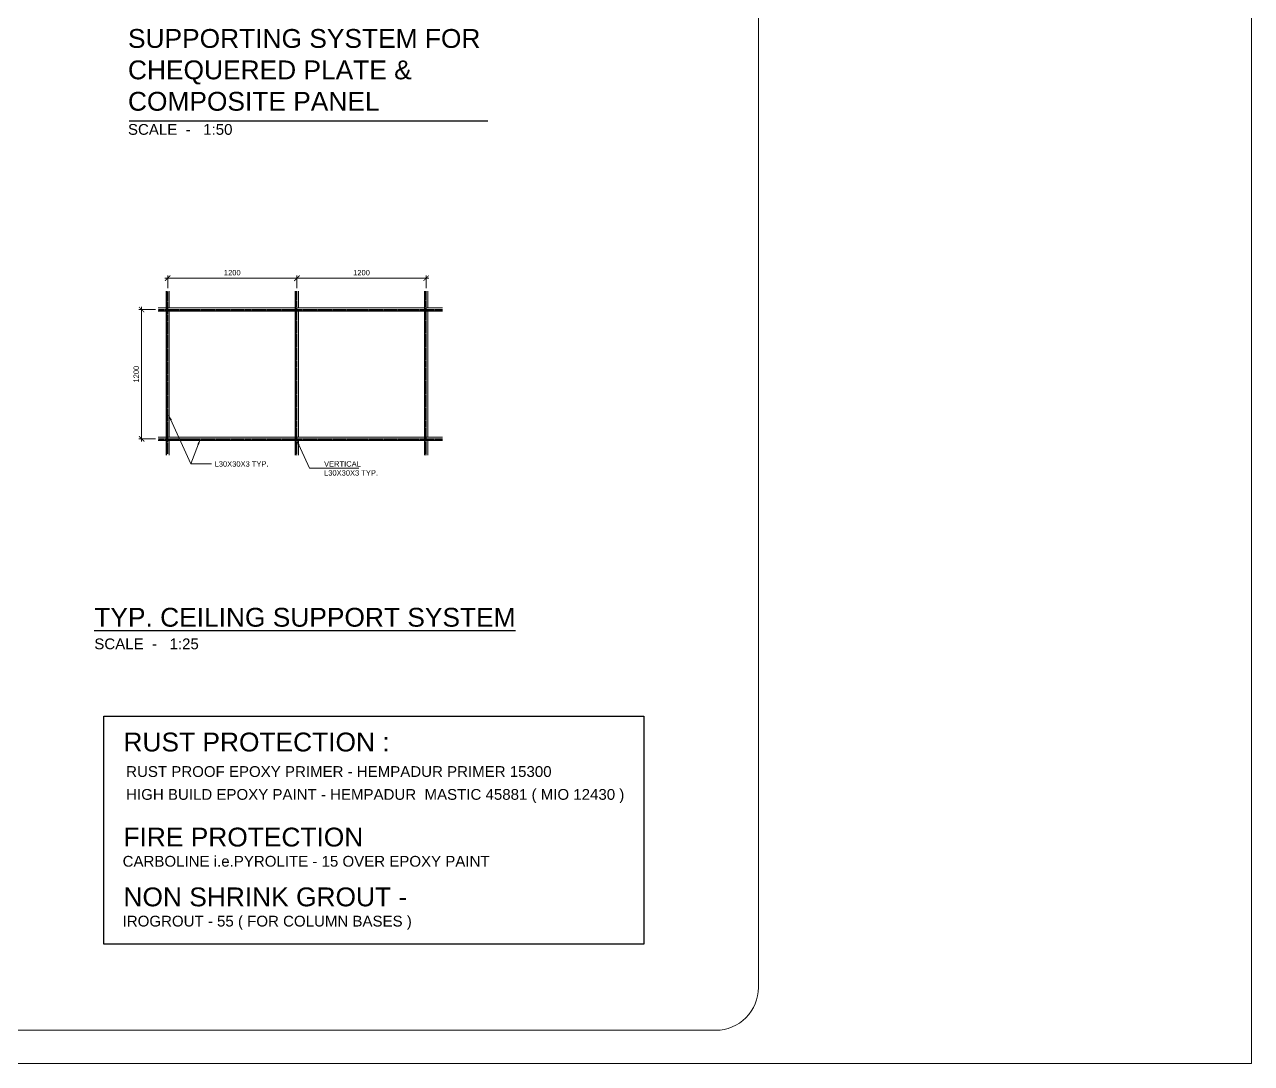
# Model space of a CAD drawing. Header units: millimetres. Extents: x -848390 to 452399, y -324112 to 148491.
# Drawn here: x -356745 to -345352, y -272667 to -263021 of the extents above; entities that cross this region are included whole.
import ezdxf

# ---------------------------------------------------------------- set-up
doc = ezdxf.new("R2010")
doc.units = ezdxf.units.MM
doc.header["$PDSIZE"] = 200
doc.linetypes.add('CENTER2', pattern=[1.125, 0.75, -0.125, 0.125, -0.125])
doc.layers.get('0').update_dxf_attribs({"lineweight": 13})
doc.layers.get('DEFPOINTS').update_dxf_attribs({"lineweight": 13})
doc.layers.add('Column', color=15, linetype='Continuous', lineweight=9)
for name, color, linetype in [('DIM', 7, 'Continuous'), ('GRID', 2, 'CENTER2'), ('TEXT', 7, 'Continuous')]:
    doc.layers.add(name, color=color, linetype=linetype)
doc.styles.add('ARIAL', font='arial.ttf')
doc.styles.add('STYLE1', font='arial.ttf')
doc.dimstyles.new('1X25', dxfattribs={"dimscale": 25, "dimtxt": 2, "dimasz": 2, "dimexe": 1, "dimexo": 1, "dimgap": 1, "dimtad": 1, "dimdec": 0, "dimrnd": 1, "dimzin": 0, "dimdsep": 46, "dimtxsty": 'ARIAL', "dimblk": 'ARCHTICK', "dimcen": 2, "dimdle": 1, "dimclrd": 256, "dimclre": 256, "dimclrt": 7, "dimadec": 0, "dimazin": 0, "dimtfac": 1, "dimtdec": 0, "dimtofl": 0, "dimtmove": 0, "dimatfit": 3, "dimfxl": 0.18, "dimtolj": 1, "dimtzin": 0, "dimlwd": 9, "dimlwe": 9, "dimarcsym": 0})

# ---------------------------------------------------------------- blocks, each defined once
blk = doc.blocks.new('L30X30X3')
at = {"layer": 'Column'}
h = blk.add_hatch(dxfattribs=at)
h.set_pattern_fill('ANSI31', color=8, scale=5, style=0)
h.set_pattern_definition([(45, (-269886.08736, 179047.74253), (-0.4419417382, 0.4419417382), [])])
edge = h.paths.add_edge_path()
edge.add_line((1, 30), (0, 30))
edge.add_line((0, 30), (0, 0))
edge.add_line((0, 0), (30, 0))
edge.add_line((30, 0), (30, 1))
edge.add_arc((28, 1), 2, 0, 90)
edge.add_line((28, 3), (5, 3))
edge.add_arc((5, 5), 2, 180, 270, ccw=False)
edge.add_line((3, 5), (3, 28))
edge.add_arc((1, 28), 2, 0, 90)
blk.add_lwpolyline([(1, 30), (0, 30), (0, 0), (30, 0), (30, 1, 0.414214), (28, 3), (5, 3, -0.414214), (3, 5), (3, 28, 0.414214)], format="xyb", close=True, dxfattribs=at)
blk = doc.blocks.new('_ArchTick')
at = {"color": 0, "const_width": 0.15}
blk.add_lwpolyline([(-0.5, -0.5), (0.5, 0.5)], dxfattribs=at)
blk = doc.blocks.new('*D616')
at = {"layer": 'DEFPOINTS', "color": 0, "transparency": 16777216}
for p in [(-354216, -265376), (-355416, -265495), (-354216, -265495)]:
    blk.add_point(p, dxfattribs=at)
at = {"layer": 'DIM', "lineweight": 9, "transparency": 16777216}
for p, q in [((-355416, -265470), (-355416, -265351)), ((-354216, -265470), (-354216, -265351)), ((-355441, -265376), (-354191, -265376))]:
    blk.add_line(p, q, dxfattribs=at)
at = {"layer": 'DIM', "lineweight": 9, "transparency": 16777216, "xscale": 50, "yscale": 50, "zscale": 50, "rotation": 180}
blk.add_blockref('_ArchTick', (-355416, -265376), dxfattribs=at)
at = {"layer": 'DIM', "lineweight": 9, "transparency": 16777216, "xscale": 50, "yscale": 50, "zscale": 50}
blk.add_blockref('_ArchTick', (-354216, -265376), dxfattribs=at)
at = {"layer": 'DIM', "color": 7, "transparency": 16777216, "insert": (-354816, -265325), "char_height": 50, "attachment_point": 5, "style": 'ARIAL'}
blk.add_mtext('\\A1;1200', dxfattribs=at)
blk = doc.blocks.new('*D617')
at = {"layer": 'DEFPOINTS', "color": 0, "transparency": 16777216}
for p in [(-353016, -265376), (-354216, -265495), (-353016, -265495)]:
    blk.add_point(p, dxfattribs=at)
at = {"layer": 'DIM', "lineweight": 9, "transparency": 16777216}
for p, q in [((-354216, -265470), (-354216, -265351)), ((-353016, -265470), (-353016, -265351)), ((-354241, -265376), (-352991, -265376))]:
    blk.add_line(p, q, dxfattribs=at)
at = {"layer": 'DIM', "lineweight": 9, "transparency": 16777216, "xscale": 50, "yscale": 50, "zscale": 50, "rotation": 180}
blk.add_blockref('_ArchTick', (-354216, -265376), dxfattribs=at)
at = {"layer": 'DIM', "lineweight": 9, "transparency": 16777216, "xscale": 50, "yscale": 50, "zscale": 50}
blk.add_blockref('_ArchTick', (-353016, -265376), dxfattribs=at)
at = {"layer": 'DIM', "color": 7, "transparency": 16777216, "insert": (-353616, -265325), "char_height": 50, "attachment_point": 5, "style": 'ARIAL'}
blk.add_mtext('\\A1;1200', dxfattribs=at)
blk = doc.blocks.new('*D618')
at = {"layer": 'DEFPOINTS', "color": 0, "transparency": 16777216}
for p in [(-355505, -265667), (-355658, -266867), (-355505, -266867)]:
    blk.add_point(p, dxfattribs=at)
at = {"layer": 'DIM', "lineweight": 9, "transparency": 16777216}
for p, q in [((-355530, -265667), (-355683, -265667)), ((-355658, -265642), (-355658, -266892)), ((-355530, -266867), (-355683, -266867))]:
    blk.add_line(p, q, dxfattribs=at)
at = {"layer": 'DIM', "lineweight": 9, "transparency": 16777216, "xscale": 50, "yscale": 50, "zscale": 50}
for p, rotation in [((-355658, -265667), 90), ((-355658, -266867), 270)]:
    blk.add_blockref('_ArchTick', p, dxfattribs=dict(at, rotation=rotation))
at = {"layer": 'DIM', "color": 7, "transparency": 16777216, "insert": (-355708, -266267), "char_height": 50, "attachment_point": 5, "rotation": 90, "style": 'ARIAL'}
blk.add_mtext('\\A1;1200', dxfattribs=at)

msp = doc.modelspace()

# ---------------------------------------------------------------- linework, layer by layer
at = {"layer": 'Column'}
for p, q in [((-355430.62238, -265494.93765), (-355430.62238, -265651.90273)), ((-355427.62238, -265494.93765), (-355427.62238, -265651.90273)), ((-355400.62238, -265494.93765), (-355400.62238, -265651.90273)), ((-354230.62238, -265494.93765), (-354230.62238, -265651.90273)), ((-354227.62238, -265494.93765), (-354227.62238, -265651.90273)), ((-354200.62238, -265494.93765), (-354200.62238, -265651.90273)), ((-353030.62238, -265494.93765), (-353030.62238, -265651.90273)), ((-353027.62238, -265494.93765), (-353027.62238, -265651.90273)), ((-353000.62238, -265494.93765), (-353000.62238, -265651.90273)), ((-355504.72715, -265651.90273), (-352865.1793, -265651.90273)), ((-355504.72715, -265678.90273), (-352865.1793, -265678.90273)), ((-355504.72715, -265681.90273), (-352865.1793, -265681.90273)), ((-355430.62238, -265681.90273), (-355430.62238, -266851.90273)), ((-355427.62238, -265681.90273), (-355427.62238, -266851.90273)), ((-355400.62238, -265681.90273), (-355400.62238, -266851.90273)), ((-354230.62238, -265681.90273), (-354230.62238, -266851.90273)), ((-354227.62238, -265681.90273), (-354227.62238, -266851.90273)), ((-354200.62238, -265681.90273), (-354200.62238, -266851.90273)), ((-353030.62238, -265681.90273), (-353030.62238, -266851.90273)), ((-353027.62238, -265681.90273), (-353027.62238, -266851.90273)), ((-353000.62238, -265681.90273), (-353000.62238, -266851.90273)), ((-355504.72715, -266851.90273), (-352865.1793, -266851.90273)), ((-355504.72715, -266878.90273), (-352865.1793, -266878.90273)), ((-355504.72715, -266881.90273), (-352865.1793, -266881.90273)), ((-355430.62238, -266881.90273), (-355430.62238, -267019.83215)), ((-355427.62238, -266881.90273), (-355427.62238, -267019.83215)), ((-355400.62238, -266881.90273), (-355400.62238, -267019.83215)), ((-354230.62238, -266881.90273), (-354230.62238, -267019.83215)), ((-354227.62238, -266881.90273), (-354227.62238, -267019.83215)), ((-354200.62238, -266881.90273), (-354200.62238, -267019.83215)), ((-353030.62238, -266881.90273), (-353030.62238, -267019.83215)), ((-353027.62238, -266881.90273), (-353027.62238, -267019.83215)), ((-353000.62238, -266881.90273), (-353000.62238, -267019.83215))]:
    msp.add_line(p, q, dxfattribs=at)
at = {"layer": 'DEFPOINTS', "ltscale": 100}
msp.add_lwpolyline([(-373045.59116, -253050.09264), (-345351.64736, -253050.09264), (-345351.64736, -272667.10962), (-373045.59116, -272667.10962)], close=True, dxfattribs=at)
msp.add_lwpolyline([(-349929.71037, -271962.44168), (-349929.71037, -253754.76058, 0.4142135624), (-350325.86982, -253358.60113), (-372379.60267, -253358.60113, 0.4142135624), (-372775.76212, -253754.76058), (-372775.76212, -271962.44168, 0.4142135624), (-372379.60267, -272358.60113), (-350325.86982, -272358.60113, 0.4142135624)], format="xyb", close=True, dxfattribs=at)
at = {"layer": 'DIM', "color": 1}
msp.add_line((-355772.90291, -263916.24938), (-352444.21441, -263916.24938), dxfattribs=at)
at = {"layer": 'DIM', "lineweight": 30}
msp.add_lwpolyline([(-356009.77388, -269442.50835), (-350995.62876, -269442.50835), (-350995.62876, -271557.99675), (-356009.77388, -271557.99675)], close=True, dxfattribs=at)
at = {"layer": 'GRID', "ltscale": 0.1}
for p, q in [((-355415.62238, -267008.41348), (-355415.62238, -265494.93765)), ((-354215.62238, -267019.32739), (-354215.62238, -265494.93765)), ((-353015.62238, -267019.32739), (-353015.62238, -265494.93765)), ((-355504.72715, -265666.90273), (-352865.1793, -265666.90273)), ((-355504.72715, -266866.90273), (-352865.1793, -266866.90273))]:
    msp.add_line(p, q, dxfattribs=at)

# ---------------------------------------------------------------- block references
at = {"layer": 'Column'}
for p in [(-355430.62238, -265681.90273), (-354230.62238, -265681.90273), (-353030.62238, -265681.90273), (-355430.62238, -266881.90273), (-354230.62238, -266881.90273), (-353030.62238, -266881.90273)]:
    msp.add_blockref('L30X30X3', p, dxfattribs=at)

# ---------------------------------------------------------------- texts
at = {"layer": 'DIM', "color": 1, "style": 'STYLE1'}
for s, height, p in [('SCALE  -   1:50', 100, (-355784.75184, -264044.5009)), ('SCALE  -   1:25', 100, (-356097.28658, -268821.22088)), ('RUST PROTECTION :', 175, (-355826.59863, -269770.18689)), ('RUST PROOF EPOXY PRIMER - HEMPADUR PRIMER 15300', 100, (-355801.59022, -270006.66122)), ('HIGH BUILD EPOXY PAINT - HEMPADUR  MASTIC 45881 ( MIO 12430 )', 100, (-355801.59022, -270219.08922)), ('FIRE PROTECTION', 175, (-355826.59863, -270652.58016)), ('CARBOLINE i.e.PYROLITE - 15 OVER EPOXY PAINT', 100, (-355834.29357, -270840.03264)), ('NON SHRINK GROUT -', 175, (-355826.59863, -271208.16111)), ('IROGROUT - 55 ( FOR COLUMN BASES )', 100, (-355834.29357, -271395.61359))]:
    msp.add_text(s, height=height, dxfattribs=at).set_placement(p)
at = {"layer": 'DIM', "color": 1, "char_height": 175, "attachment_point": 1, "style": 'STYLE1'}
for s, insert, width in [('SUPPORTING SYSTEM FOR CHEQUERED PLATE & COMPOSITE PANEL', (-355784.75184, -263062.37756), 3427.5409277), ('{\\LTYP. CEILING SUPPORT SYSTEM}', (-356097.28658, -268436.75468), 4219.1155397)]:
    msp.add_mtext(s, dxfattribs=dict(at, insert=insert, width=width))
at = {"layer": 'TEXT', "char_height": 50, "width": 691.1664393, "attachment_point": 1, "style": 'ARIAL'}
for s, insert in [('L30X30X3 TYP.', (-354980.00865, -267075.45038)), ('VERTICAL \\PL30X30X3 TYP.', (-353963.70412, -267075.45038))]:
    msp.add_mtext(s, dxfattribs=dict(at, insert=insert))

# ---------------------------------------------------------------- dimensions: what is measured, and where the dimension line sits
at = {"layer": 'DIM'}
dim = msp.add_linear_dim(base=(-354215.62238, -265375.92614), p1=(-355415.62238, -265494.93765), p2=(-354215.62238, -265494.93765), dimstyle='1X25', dxfattribs=at)
dim.commit()
dim.dimension.update_dxf_attribs({"geometry": '*D616', "text_midpoint": (-354815.62238, -265325.39749)})
dim = msp.add_linear_dim(base=(-353015.62238, -265375.92614), p1=(-354215.62238, -265494.93765), p2=(-353015.62238, -265494.93765), dimstyle='1X25', override={"dimtmove": 1}, dxfattribs=at)
dim.commit()
dim.dimension.update_dxf_attribs({"geometry": '*D617', "text_midpoint": (-353615.62238, -265325.39749)})
dim = msp.add_linear_dim(base=(-355657.65658, -266866.90273), p1=(-355504.72715, -265666.90273), p2=(-355504.72715, -266866.90273), angle=90, dimstyle='1X25', dxfattribs=at)
dim.commit()
dim.dimension.update_dxf_attribs({"geometry": '*D618', "text_midpoint": (-355708.18523, -266266.90273)})

# ---------------------------------------------------------------- leaders
for points in [[(-355404.96236, -266649.63452), (-355199.53432, -267098.02457), (-355010.56541, -267098.02457)], [(-355115.51675, -266873.05432), (-355199.53432, -267098.02457)], [(-354217.74532, -266881.90273), (-354099.85841, -267139.70796), (-353640.18839, -267139.70796)]]:
    msp.add_leader(points, dimstyle='1X25', override={"dimgap": 1, "dimtad": 0}, dxfattribs=at)

doc.saveas('drawing.dxf')
